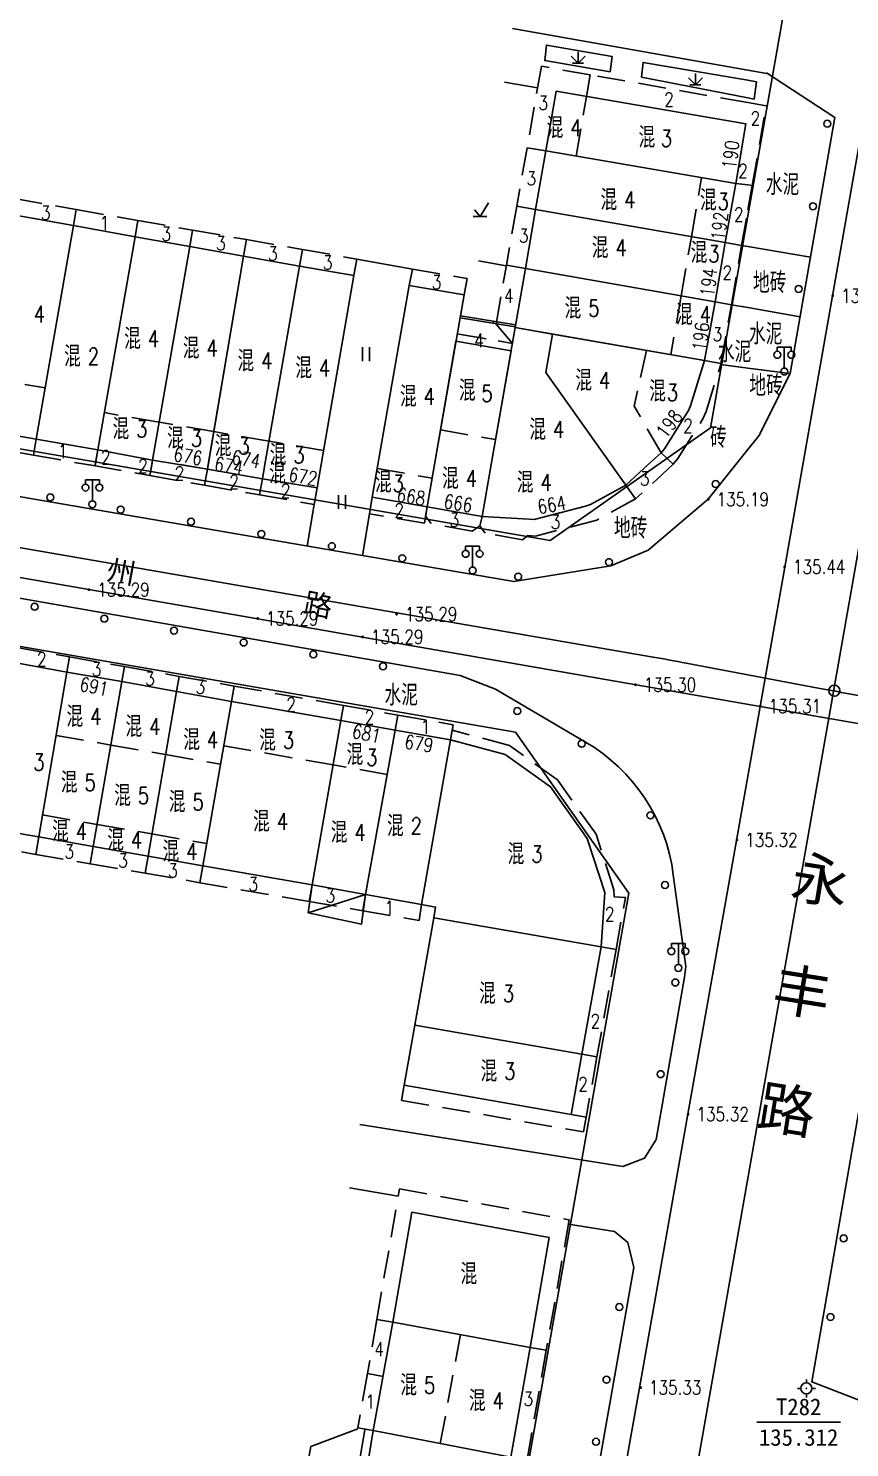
# Model space of a CAD drawing. Extents: x 529262 to 576451, y 2694391 to 2717535.
# Drawn here: x 563063.2 to 563122.3, y 2710681.8 to 2710784 of the extents above; entities that cross this region are included whole.
import ezdxf
from ezdxf.enums import TextEntityAlignment as Align
from ezdxf.xclip import XClip

# ---------------------------------------------------------------- set-up
doc = ezdxf.new("R2010")
doc.units = 0
doc.header["$XCLIPFRAME"] = 0
doc.linetypes.add('X5', pattern=[3, 2, -1])
for name, color, linetype in [('DLDW', 8, 'Continuous'), ('DLSS', 4, 'Continuous'), ('GCD', 8, 'Continuous'), ('JMD', 8, 'Continuous'), ('KZD', 8, 'Continuous'), ('PP-COM', 7, 'Continuous'), ('RD-中线', 40, 'Continuous'), ('RD-红线', 7, 'Continuous'), ('ZBTZ', 8, 'Continuous'), ('ZJ', 7, 'Continuous'), ('污水管径标注_W10-', 202, 'Continuous')]:
    doc.layers.add(name, color=color, linetype=linetype)
doc.styles.add('HZ', font='rs.shx', dxfattribs={"width": 0.8, "bigfont": 'hztxt.shx'})
doc.styles.add('等线体', font='simhei.ttf')
doc.linetypes.add('1161', pattern='A,0,[149,AAA.SHX,S=0.15,R=0,X=0,Y=0],-1.6', length=1.6)

# ---------------------------------------------------------------- blocks, each defined once
blk = doc.blocks.new('A$C19FD0107')
at = {"layer": 'RD-中线', "color": 8, "linetype": 'Continuous', "flags": 128}
blk.add_lwpolyline([(-7896.66, 16233.01), (-7853.25, 16479.69)], dxfattribs=at)
at = {"layer": 'RD-中线', "color": 8}
blk.add_lwpolyline([(-7433.31, 16268.2), (-7445.44, 16270.31, -0.00032), (-7446.07, 16270.42), (-7580.09, 16293.87, 0.002484), (-7581.56, 16294.12), (-7591.96, 16295.83, -0.002386), (-7593.37, 16296.07), (-7727.75, 16319.52, -0.004068), (-7730.15, 16319.96), (-7740.24, 16321.9, 0.004219), (-7742.73, 16322.35), (-7875.73, 16345.48, -0.003742), (-7877.94, 16345.88), (-7887.44, 16347.68, 0.004018), (-7889.81, 16348.11), (-8013.19, 16369.43)], format="xyb", dxfattribs=at)
at = {"layer": 'RD-红线', "color": 8, "linetype": 'Continuous', "flags": 128}
for points in [[(-7885.68, 16364.62), (-7874.61, 16427.56), (-7872.01, 16442.35)], [(-7904.68, 16256.68), (-7892.97, 16323.23), (-7891.57, 16331.13)]]:
    blk.add_lwpolyline(points, dxfattribs=at)
at = {"layer": 'RD-红线', "color": 8}
for points in [[(-7993.14, 16373.07), (-7982.24, 16371.19), (-7897.23, 16356.5)], [(-7995.8, 16359.32), (-7985.02, 16357.46), (-7899.72, 16342.72)]]:
    blk.add_lwpolyline(points, dxfattribs=at)
at = {"layer": 'RD-红线', "color": 8, "linetype": 'Continuous'}
for points in [[(-7897.23, 16356.5), (-7885.68, 16364.62, 0.413315)], [(-7891.57, 16331.13), (-7899.72, 16342.72, 0.415113)]]:
    blk.add_lwpolyline(points, format="xyb", dxfattribs=at)
blk = doc.blocks.new('gc124')
at = {"color": 8}
for p, q in [((-1, 1), (0, 0)), ((-0.8, 0), (0.8, 0)), ((0, 0), (0, 1.6)), ((0, 0), (1, 1))]:
    blk.add_line(p, q, dxfattribs=at)
blk = doc.blocks.new('gc121')
at = {"color": 8}
for p, q in [((-0.5, -1), (-0.5, 1)), ((0.5, -1), (0.5, 1))]:
    blk.add_line(p, q, dxfattribs=at)
blk = doc.blocks.new('gc123')
at = {"color": 8}
for p, q in [((-1, 0), (1, 0)), ((0, 0), (-0.8, 1)), ((0, 0), (1.2, 2))]:
    blk.add_line(p, q, dxfattribs=at)
blk = doc.blocks.new('gc170')
at = {"color": 8, "linetype": 'Continuous'}
blk.add_circle((0, 0), 0.5, dxfattribs=at)
blk = doc.blocks.new('gc097')
at = {"color": 8}
for p, q in [((-1, 2.9), (-1, 3.5)), ((-1, 3.5), (1, 3.5)), ((0, 0.5), (0, 3.5)), ((1, 3.5), (1, 2.9))]:
    blk.add_line(p, q, dxfattribs=at)
for centre in [(-1, 2.4), (1, 2.4), (0, 0)]:
    blk.add_circle(centre, 0.5, dxfattribs=at)
blk = doc.blocks.new('gc116')
at = {"color": 8}
for p, q in [((-1.3, 0), (-0.8, 0)), ((0, 1.3), (0, 0.8)), ((1.3, 0), (0.8, 0)), ((0, -1.3), (0, -0.8))]:
    blk.add_line(p, q, dxfattribs=at)
blk.add_circle((0, 0), 0.8, dxfattribs=at)
blk.add_point((0, 0), dxfattribs=at)
blk = doc.blocks.new('gc117')
at = {"color": 8}
blk.add_circle((0, 0), 0.8, dxfattribs=at)
blk.add_point((0, 0), dxfattribs=at)
blk = doc.blocks.new('GC200')
at = {"linetype": 'Continuous', "const_width": 0.2, "flags": 128}
blk.add_lwpolyline([(-0.1, 0, 1), (0.1, 0, 1)], format="xyb", close=True, dxfattribs=at)

msp = doc.modelspace()

# ---------------------------------------------------------------- linework, layer by layer
at = {"layer": 'DLSS', "linetype": 'Continuous', "flags": 128}
for points, elevation in [([(563098.054, 2710783.968), (563114.998, 2710780.967)], -526.253), ([(563114.998, 2710780.967), (563116.365, 2710780.725)], -526.253), ([(563114.998, 2710753.665), (563115.772, 2710754.639), (563118.044, 2710759.124), (563121.243, 2710777.559), (563116.327, 2710780.769)], -529.896), ([(563114.126, 2710752.568), (563114.998, 2710753.665)], -529.896), ([(563049.084, 2710752.568), (563098.147, 2710744.155), (563105.131, 2710745.285), (563107.814, 2710746.406), (563112.144, 2710750.073), (563114.126, 2710752.568)], -529.896), ([(563089.832, 2710699.926), (563086.316, 2710700.505)], 135.348), ([(563099.271, 2710652.211), (563106.79, 2710694.788), (563106.358, 2710696.577), (563105.389, 2710697.367), (563102.079, 2710697.912)], 135.348)]:
    msp.add_lwpolyline(points, dxfattribs=dict(at, elevation=elevation))
at = {"layer": 'DLSS', "linetype": 'Continuous', "elevation": 135.294, "flags": 128}
msp.add_lwpolyline([(563087.056, 2710705.078), (563105.993, 2710702.044), (563107.565, 2710702.661), (563108.395, 2710703.999), (563110.425, 2710715.681), (563110.525, 2710716.441), (563109.629, 2710723.055, 0.2318642), (563103.307, 2710732.596), (563096.833, 2710736.406), (563094.286, 2710737.397), (563055.451, 2710744.196, 0.4117115), (563053.084, 2710742.405)], format="xyb", dxfattribs=at)
at = {"layer": 'DLSS', "linetype": 'Continuous'}
msp.add_lwpolyline([(563145.269, 2710728.508), (563138.882, 2710727.833), (563137.557, 2710727.52), (563135.368, 2710726.78), (563133.812, 2710725.777), (563131.907, 2710724.399), (563126.424, 2710717.812), (563124.355, 2710713.909), (563119.59, 2710686.54), (563123.241, 2710685.145)], dxfattribs=at)
at = {"layer": 'JMD', "linetype": 'Continuous'}
for p, q in [((563096.69, 2710762.9), (563096.666, 2710762.752)), ((563087.476, 2710721.626), (563083.348, 2710720.311))]:
    msp.add_line(p, q, dxfattribs=at)
at = {"layer": 'JMD', "linetype": 'X5'}
for points, elevation in [([(563103.38, 2710779.069), (563103.654, 2710780.624), (563100.138, 2710781.242), (563099.105, 2710775.383), (563100.458, 2710775.145)], 136.217), ([(563114.998, 2710778.63), (563103.654, 2710780.624), (563103.38, 2710779.069)], 136.217), ([(563114.998, 2710772.699), (563115.311, 2710772.658), (563116.304, 2710778.4), (563114.998, 2710778.63)], 136.217), ([(563100.458, 2710775.145), (563099.105, 2710775.383), (563098.361, 2710771.163), (563099.715, 2710770.924)], 136.217), ([(563114.128, 2710772.814), (563114.998, 2710772.699)], 136.217), ([(563114.998, 2710772.699), (563114.128, 2710772.814)], 134.415), ([(563114.998, 2710770.912), (563115.311, 2710772.658), (563114.998, 2710772.699)], 134.415), ([(563061.997, 2710770.568), (563062.2, 2710771.718), (563066.648, 2710770.932), (563066.446, 2710769.785)], -526.949), ([(563066.446, 2710769.785), (563066.648, 2710770.932), (563071.095, 2710770.147), (563070.888, 2710768.975)], -526.949), ([(563099.715, 2710770.924), (563098.361, 2710771.163), (563097.614, 2710766.92), (563098.983, 2710766.679)], 136.217), ([(563113.363, 2710768.556), (563114.536, 2710768.345), (563114.998, 2710770.912)], 134.415), ([(563070.888, 2710768.975), (563071.095, 2710770.147), (563075.033, 2710769.451), (563074.824, 2710768.264)], -526.974), ([(563074.824, 2710768.264), (563075.033, 2710769.451), (563078.909, 2710768.767), (563078.698, 2710767.569)], -527.261), ([(563078.698, 2710767.569), (563078.909, 2710768.767), (563082.941, 2710768.055), (563082.731, 2710766.865)], -527.17), ([(563082.731, 2710766.865), (563082.941, 2710768.055), (563086.846, 2710767.365), (563086.636, 2710766.182)], -527.17), ([(563112.634, 2710764.282), (563113.809, 2710764.082), (563114.536, 2710768.345), (563113.363, 2710768.556)], 136.144), ([(563098.045, 2710761.294), (563096.87, 2710762.673), (563097.614, 2710766.92), (563098.983, 2710766.679)], -526.318), ([(563090.626, 2710765.475), (563090.847, 2710766.646), (563094.788, 2710765.971), (563094.567, 2710764.8)], -526.617), ([(563111.88, 2710760.066), (563113.054, 2710759.856), (563113.808, 2710764.077), (563112.634, 2710764.282)], 134.283), ([(563108.755, 2710753.416), (563109.623, 2710752.594), (563109.957, 2710753.001), (563111.784, 2710755.911), (563111.987, 2710756.385), (563113.041, 2710759.783), (563113.054, 2710759.856), (563111.88, 2710760.066)], 134.283), ([(563059.357, 2710755.18), (563059.154, 2710754.028), (563063.572, 2710753.253), (563063.775, 2710754.409)], -526.949), ([(563063.775, 2710754.409), (563063.572, 2710753.253), (563068.012, 2710752.473), (563068.217, 2710753.641)], -526.949), ([(563067.47, 2710752.568), (563068.012, 2710752.473), (563068.028, 2710752.568)], -526.949), ([(563072.153, 2710752.903), (563071.956, 2710751.78), (563075.892, 2710751.089), (563076.093, 2710752.234)], -527.261), ([(563072.153, 2710752.903), (563072.094, 2710752.568)], -527.261), ([(563109.595, 2710752.568), (563106.908, 2710750.108), (563106.209, 2710751.084)], 134.283), ([(563108.755, 2710753.416), (563109.623, 2710752.594), (563109.595, 2710752.568)], 134.283), ([(563076.093, 2710752.234), (563075.892, 2710751.089), (563079.85, 2710750.394), (563080.053, 2710751.547)], 135.648), ([(563080.053, 2710751.547), (563079.85, 2710750.394), (563083.78, 2710749.704), (563083.995, 2710750.897)], 135.631), ([(563106.209, 2710751.084), (563106.908, 2710750.108), (563104.128, 2710748.58), (563099.717, 2710747.43), (563099.161, 2710747.465), (563098.77, 2710747.16), (563096.079, 2710747.645), (563095.713, 2710748.171), (563095.873, 2710748.846)], 134.283), ([(563091.916, 2710749.526), (563091.716, 2710748.365), (563087.763, 2710749.038), (563087.956, 2710750.217)], 134.546), ([(563095.873, 2710748.846), (563095.713, 2710748.171), (563095.146, 2710747.784), (563092.19, 2710748.322), (563091.8, 2710748.855), (563091.916, 2710749.526)], 134.283), ([(563062.061, 2710738.352), (563062.25, 2710739.423), (563066.169, 2710738.729), (563065.977, 2710737.64)], 135.627), ([(563065.977, 2710737.64), (563066.169, 2710738.729), (563070.131, 2710738.028), (563069.942, 2710736.958)], 135.636), ([(563069.942, 2710736.958), (563070.131, 2710738.028), (563074.069, 2710737.331), (563073.876, 2710736.236)], 135.594), ([(563073.876, 2710736.236), (563074.069, 2710737.331), (563078.022, 2710736.631), (563077.825, 2710735.516)], 135.594), ([(563077.825, 2710735.516), (563078.022, 2710736.631), (563085.894, 2710735.238), (563085.701, 2710734.145)], 135.447), ([(563085.701, 2710734.145), (563085.894, 2710735.238), (563089.806, 2710734.546), (563089.612, 2710733.447)], 135.447), ([(563089.612, 2710733.447), (563089.806, 2710734.546), (563093.786, 2710733.841), (563093.6, 2710732.76)], 134.199), ([(563105.376, 2710721.451), (563105.382, 2710721.532), (563105.35, 2710721.966), (563104.07, 2710725.972), (563101.281, 2710729.877), (563097.831, 2710732.359), (563093.719, 2710733.454), (563093.6, 2710732.76)], 134.868), ([(563059.967, 2710726.461), (563059.75, 2710725.206), (563063.737, 2710724.518), (563063.954, 2710725.775)], 135.627), ([(563063.954, 2710725.775), (563063.737, 2710724.518), (563067.662, 2710723.841), (563067.875, 2710725.075)], 135.663), ([(563067.875, 2710725.075), (563067.662, 2710723.841), (563071.608, 2710723.16), (563071.819, 2710724.382)], 135.594), ([(563071.819, 2710724.382), (563071.608, 2710723.16), (563075.555, 2710722.479), (563075.764, 2710723.685)], 135.637), ([(563075.764, 2710723.685), (563075.555, 2710722.479), (563083.417, 2710721.122), (563083.625, 2710722.322)], 135.447), ([(563083.625, 2710722.322), (563083.417, 2710721.122), (563087.274, 2710720.456), (563087.476, 2710721.626)], 134.199), ([(563105.506, 2710717.661), (563106.175, 2710721.416), (563105.376, 2710721.451)], 134.868), ([(563104.428, 2710717.853), (563105.506, 2710717.661), (563104.132, 2710709.934), (563103.055, 2710710.125)], 134.137), ([(563103.055, 2710710.125), (563104.132, 2710709.934), (563103.362, 2710705.602), (563102.286, 2710705.793)], 134.137), ([(563090.258, 2710707.895), (563090.053, 2710706.806), (563103.174, 2710704.541), (563103.362, 2710705.602), (563102.286, 2710705.793)], 134.868), ([(563089.445, 2710690.848), (563088.289, 2710691.049), (563089.922, 2710700.441), (563102.131, 2710698.205), (563100.482, 2710688.824)], 135.691), ([(563089.445, 2710690.848), (563088.289, 2710691.049), (563087.61, 2710687.141), (563088.74, 2710686.945)], 135.395), ([(563099.328, 2710689.027), (563100.482, 2710688.824), (563099.093, 2710680.922), (563097.94, 2710681.125)], 135.666), ([(563088.74, 2710686.945), (563087.61, 2710687.141), (563086.931, 2710683.234), (563088.036, 2710683.042)], 135.666), ([(563086.73, 2710675.085), (563086.016, 2710675.214), (563087.446, 2710683.145), (563088.036, 2710683.042)], 136.496)]:
    msp.add_lwpolyline(points, dxfattribs=dict(at, elevation=elevation))
at = {"layer": 'JMD', "linetype": 'Continuous', "flags": 128}
for points, elevation in [([(563101.201, 2710779.443), (563100.458, 2710775.145), (563114.128, 2710772.814), (563114.842, 2710777.103)], 136.745), ([(563100.458, 2710775.145), (563114.128, 2710772.814), (563113.363, 2710768.556), (563099.715, 2710770.924)], 136.217), ([(563099.715, 2710770.924), (563098.983, 2710766.679), (563112.634, 2710764.282), (563113.363, 2710768.556)], 136.225), ([(563061.997, 2710770.568), (563066.446, 2710769.785), (563063.775, 2710754.409), (563059.357, 2710755.18)], -526.949), ([(563066.446, 2710769.785), (563070.888, 2710768.975), (563068.217, 2710753.641), (563063.775, 2710754.409)], -526.974), ([(563070.888, 2710768.975), (563074.824, 2710768.264), (563072.153, 2710752.903), (563068.217, 2710753.641)], -527.299), ([(563074.824, 2710768.264), (563078.698, 2710767.569), (563076.093, 2710752.234), (563072.153, 2710752.903)], -527.261), ([(563098.983, 2710766.679), (563112.634, 2710764.282), (563111.88, 2710760.066), (563098.244, 2710762.442)], 136.144), ([(563062.061, 2710738.352), (563065.977, 2710737.64), (563063.954, 2710725.775), (563059.967, 2710726.461)], 135.636), ([(563065.977, 2710737.64), (563069.942, 2710736.958), (563067.875, 2710725.075), (563063.954, 2710725.775)], 135.663), ([(563069.942, 2710736.958), (563073.876, 2710736.236), (563071.819, 2710724.382), (563067.875, 2710725.075)], 135.594), ([(563073.876, 2710736.236), (563077.825, 2710735.516), (563075.764, 2710723.685), (563071.819, 2710724.382)], 135.637), ([(563077.825, 2710735.516), (563085.701, 2710734.145), (563083.625, 2710722.322), (563075.764, 2710723.685)], 135.447), ([(563085.701, 2710734.145), (563089.612, 2710733.447), (563087.476, 2710721.626), (563083.625, 2710722.322)], 135.538), ([(563089.612, 2710733.447), (563093.6, 2710732.76), (563091.506, 2710720.898), (563087.476, 2710721.626)], 134.199), ([(563091.506, 2710720.898), (563092.522, 2710720.719), (563092.4, 2710719.955), (563104.428, 2710717.853), (563104.695, 2710721.762), (563103.437, 2710725.652), (563100.778, 2710729.375), (563097.526, 2710731.715), (563093.6, 2710732.76), (563091.506, 2710720.898)], 134.16), ([(563087.476, 2710721.626), (563087.179, 2710719.49), (563083.348, 2710720.311), (563083.625, 2710722.322)], 134.199), ([(563104.428, 2710717.853), (563103.055, 2710710.125), (563091.027, 2710712.227), (563092.4, 2710719.955)], 134.137), ([(563103.055, 2710710.125), (563091.027, 2710712.227), (563090.258, 2710707.895), (563102.286, 2710705.793)], 135.218), ([(563100.696, 2710696.936), (563099.328, 2710689.027), (563089.445, 2710690.848), (563090.813, 2710698.757)], 135.395), ([(563099.328, 2710689.027), (563097.94, 2710681.125), (563088.036, 2710683.042), (563089.445, 2710690.848)], 135.666), ([(563088.036, 2710683.042), (563097.94, 2710681.125), (563096.562, 2710673.28), (563086.73, 2710675.085)], 135.691)]:
    msp.add_lwpolyline(points, close=True, dxfattribs=dict(at, elevation=elevation))
at = {"layer": 'JMD', "linetype": 'X5', "flags": 128}
for points, elevation in [([(563102.643, 2710774.772), (563103.38, 2710779.069)], 136.217), ([(563094.078, 2710761.984), (563096.159, 2710761.623), (563098.045, 2710761.294)], -526.318), ([(563096.159, 2710761.623), (563094.078, 2710761.984)], -526.318), ([(563108.755, 2710753.416), (563106.82, 2710756.773), (563107.687, 2710760.796)], 134.283), ([(563059.988, 2710758.862), (563064.415, 2710758.093)], -526.949), ([(563072.626, 2710755.627), (563068.682, 2710756.314)], -527.218), ([(563076.553, 2710754.945), (563072.626, 2710755.627)], -527.218), ([(563080.529, 2710754.269), (563076.553, 2710754.945)], -527.218), ([(563092.877, 2710755.068), (563096.837, 2710754.377)], -526.439), ([(563068.217, 2710753.641), (563068.028, 2710752.568)], -527.299), ([(563084.459, 2710753.582), (563080.529, 2710754.269)], -527.218), ([(563068.028, 2710752.568), (563068.012, 2710752.473), (563071.956, 2710751.78), (563072.153, 2710752.903)], -527.299), ([(563072.094, 2710752.568), (563072.153, 2710752.903)], -527.299), ([(563088.318, 2710752.286), (563092.275, 2710751.599)], 134.546), ([(563065.198, 2710733.072), (563069.146, 2710732.385)], 135.56), ([(563069.146, 2710732.385), (563073.089, 2710731.701)], 135.56), ([(563085.141, 2710730.958), (563077.269, 2710732.329)], 134.199), ([(563073.089, 2710731.701), (563077.04, 2710731.012)], 135.56), ([(563089.038, 2710730.273), (563085.141, 2710730.958)], 134.199), ([(563064.223, 2710727.352), (563068.152, 2710726.669)], 135.625), ([(563068.152, 2710726.669), (563072.097, 2710725.984)], 135.625), ([(563072.097, 2710725.984), (563076.044, 2710725.296)], 135.625), ([(563092.857, 2710682.109), (563094.302, 2710689.953)], 135.666)]:
    msp.add_lwpolyline(points, dxfattribs=dict(at, elevation=elevation))
for points in [[(563110.932, 2710768.978), (563111.658, 2710773.235)], [(563110.191, 2710764.711), (563110.932, 2710768.978)], [(563110.191, 2710764.711), (563109.456, 2710760.488)]]:
    msp.add_lwpolyline(points, dxfattribs=at)
at = {"layer": 'JMD', "linetype": 'Continuous', "flags": 128}
for points, elevation in [([(563076.149, 2710752.568), (563078.698, 2710767.569), (563082.731, 2710766.865), (563080.231, 2710752.568)], -527.17), ([(563080.231, 2710752.568), (563082.731, 2710766.865), (563086.636, 2710766.182), (563084.283, 2710752.568)], -527.218), ([(563092.444, 2710752.568), (563094.567, 2710764.8), (563090.626, 2710765.475), (563088.367, 2710752.568)], -526.617), ([(563105.157, 2710752.568), (563100.46, 2710759.193), (563100.944, 2710761.971), (563098.244, 2710762.442), (563096.522, 2710752.568)], 134.283), ([(563107.829, 2710752.568), (563108.755, 2710753.416), (563108.987, 2710753.699), (563110.725, 2710756.467), (563110.867, 2710756.798), (563111.88, 2710760.066), (563100.944, 2710761.971), (563100.944, 2710761.971), (563100.46, 2710759.193), (563105.157, 2710752.568)], 134.283), ([(563092.444, 2710752.568), (563093.985, 2710761.449), (563097.952, 2710760.761), (563096.522, 2710752.568)], -526.439), ([(563076.149, 2710752.568), (563076.093, 2710752.234), (563074.126, 2710752.568)], -527.261), ([(563080.231, 2710752.568), (563080.053, 2710751.547), (563076.093, 2710752.234), (563076.149, 2710752.568)], -527.17), ([(563084.283, 2710752.568), (563083.995, 2710750.897), (563080.053, 2710751.547), (563080.231, 2710752.568)], -527.218), ([(563088.367, 2710752.568), (563087.956, 2710750.217), (563091.916, 2710749.526), (563092.444, 2710752.568)], -526.617), ([(563096.522, 2710752.568), (563095.873, 2710748.846), (563091.916, 2710749.526), (563092.444, 2710752.568)], -526.439), ([(563096.522, 2710752.568), (563095.873, 2710748.846), (563099.241, 2710748.655), (563099.603, 2710748.632), (563103.312, 2710749.591), (563103.675, 2710749.692), (563103.675, 2710749.692), (563106.209, 2710751.084), (563105.157, 2710752.568)], 134.283), ([(563105.157, 2710752.568), (563106.209, 2710751.084), (563107.829, 2710752.568)], 134.283)]:
    msp.add_lwpolyline(points, dxfattribs=dict(at, elevation=elevation))
at = {"layer": 'JMD', "linetype": 'Continuous'}
for points in [[(563098.254, 2710762.496), (563094.278, 2710763.136)], [(563098.28, 2710762.644), (563094.303, 2710763.284)]]:
    msp.add_lwpolyline(points, dxfattribs=at)
at = {"layer": 'JMD', "linetype": 'X5'}
msp.add_lwpolyline([(563087.476, 2710721.626), (563087.274, 2710720.456), (563091.331, 2710719.756), (563091.506, 2710720.898)], dxfattribs=at)
at = {"layer": 'KZD', "linetype": 'Continuous'}
msp.add_line((563115.65, 2710683.643), (563121.65, 2710683.643), dxfattribs=at)
at = {"layer": 'ZBTZ', "linetype": '1161', "elevation": 135.819, "flags": 128}
msp.add_lwpolyline([(563105.086, 2710780.836), (563100.373, 2710781.655), (563100.511, 2710782.766), (563105.224, 2710781.947)], close=True, dxfattribs=at)
at = {"layer": 'ZBTZ', "linetype": '1161', "flags": 128}
for points, elevation in [([(563114.998, 2710778.964), (563107.333, 2710780.468), (563107.452, 2710781.526), (563114.998, 2710780.233)], 135.773), ([(563097.486, 2710780.102), (563099.862, 2710779.68)], 136.1), ([(563114.998, 2710780.233), (563115.603, 2710780.129), (563115.438, 2710778.878), (563114.998, 2710778.964)], 135.773), ([(563114.538, 2710768.352), (563114.998, 2710768.272)], 134.415), ([(563114.998, 2710768.272), (563119.496, 2710767.492)], 134.415), ([(563086.846, 2710767.365), (563090.847, 2710766.646)], -526.447), ([(563097.605, 2710766.869), (563095.598, 2710767.248)], -526.749), ([(563113.809, 2710764.078), (563114.998, 2710763.872)], 134.453), ([(563114.998, 2710763.872), (563118.754, 2710763.22)], 134.453), ([(563113.041, 2710759.783), (563114.998, 2710759.525)], 134.451), ([(563114.998, 2710759.525), (563118.044, 2710759.124)], 134.451), ([(563081.943, 2710673.289), (563083.542, 2710681.908), (563086.921, 2710683.173)], 135.226)]:
    msp.add_lwpolyline(points, dxfattribs=dict(at, elevation=elevation))
at = {"layer": 'ZBTZ', "linetype": '1161', "ltscale": 0.8, "flags": 128}
for points, elevation in [([(563083.78, 2710749.704), (563083.266, 2710746.707)], 135.684), ([(563087.763, 2710749.038), (563087.246, 2710746.024)], 134.546)]:
    msp.add_lwpolyline(points, dxfattribs=dict(at, elevation=elevation))
at = {"layer": '污水管径标注_W10-'}
for points in [[(563100.325, 2710646.713), (563103.74, 2710666.42), (563105.447, 2710676.273), (563107.193, 2710686.119), (563110.684, 2710705.812), (563114.175, 2710725.505), (563115.889, 2710735.17), (563117.654, 2710745.2), (563121.087, 2710764.716), (563124.585, 2710784.595), (563126.286, 2710794.262), (563128.051, 2710804.293), (563131.485, 2710823.808)], [(562969, 2710760.552), (562988.737, 2710757.319), (563008.441, 2710753.887), (563020.619, 2710751.765), (563028.144, 2710750.454), (563050.174, 2710746.617), (563067.55, 2710743.59), (563079.729, 2710741.469), (563087.254, 2710740.158), (563106.957, 2710736.726), (563115.889, 2710735.17), (563126.658, 2710733.282), (563146.358, 2710729.83), (563158.137, 2710727.765), (563166.058, 2710726.376), (563185.757, 2710722.921), (563197.536, 2710720.855), (563205.458, 2710719.476), (563225.162, 2710716.048)]]:
    msp.add_lwpolyline(points, dxfattribs=at)

# ---------------------------------------------------------------- block references
at = {"layer": 'DLDW', "color": 252, "linetype": 'Continuous', "xscale": 0.5, "yscale": 0.5, "zscale": 0.5}
for p in [(563117.614, 2710759.275), (563067.82, 2710749.721), (563095.181, 2710744.95), (563109.989, 2710716.346)]:
    msp.add_blockref('gc097', p, dxfattribs=at)
at = {"layer": 'GCD', "linetype": 'Continuous'}
ref = msp.add_blockref('GC200', (563121.105, 2710764.727, 135.68), dxfattribs=dict(at, xscale=0.5, yscale=0.5, zscale=0.5))
ref.add_attrib('height', '135.68', dxfattribs={"linetype": 'Continuous', "height": 1, "style": 'HZ', "width": 0.8}).set_placement((563121.705, 2710764.727, 135.68), align=Align.MIDDLE_LEFT)
ref = msp.add_blockref('GC200', (563112.144, 2710750.073, 135.194), dxfattribs=dict(at, xscale=0.5, yscale=0.5))
ref.add_attrib('height', '135.19', dxfattribs={"linetype": 'Continuous', "height": 1, "style": 'HZ', "width": 0.8}).set_placement((563112.744, 2710750.073, 135.194), align=Align.MIDDLE_LEFT)
ref = msp.add_blockref('GC200', (563117.636, 2710745.211, 135.44), dxfattribs=dict(at, xscale=0.5, yscale=0.5, zscale=0.5))
ref.add_attrib('height', '135.44', dxfattribs={"linetype": 'Continuous', "height": 1, "style": 'HZ', "width": 0.8}).set_placement((563118.236, 2710745.211, 135.44), align=Align.MIDDLE_LEFT)
ref = msp.add_blockref('GC200', (563067.568, 2710743.57, 135.29), dxfattribs=dict(at, xscale=0.5, yscale=0.5, zscale=0.5))
ref.add_attrib('height', '135.29', dxfattribs={"linetype": 'Continuous', "height": 1, "style": 'HZ', "width": 0.8}).set_placement((563068.168, 2710743.57, 135.29), align=Align.MIDDLE_LEFT)
ref = msp.add_blockref('GC200', (563089.712, 2710741.807, 135.288), dxfattribs=dict(at, xscale=0.5, yscale=0.5, zscale=0.5))
ref.add_attrib('height', '135.29', dxfattribs={"linetype": 'Continuous', "height": 1, "style": 'HZ', "width": 0.8}).set_placement((563090.312, 2710741.807, 135.288), align=Align.MIDDLE_LEFT)
ref = msp.add_blockref('GC200', (563079.709, 2710741.497, 135.29), dxfattribs=dict(at, xscale=0.5, yscale=0.5, zscale=0.5))
ref.add_attrib('height', '135.29', dxfattribs={"linetype": 'Continuous', "height": 1, "style": 'HZ', "width": 0.8}).set_placement((563080.309, 2710741.497, 135.29), align=Align.MIDDLE_LEFT)
ref = msp.add_blockref('GC200', (563087.27, 2710740.172, 135.29), dxfattribs=dict(at, xscale=0.5, yscale=0.5, zscale=0.5))
ref.add_attrib('height', '135.29', dxfattribs={"linetype": 'Continuous', "height": 1, "style": 'HZ', "width": 0.8}).set_placement((563087.87, 2710740.172, 135.29), align=Align.MIDDLE_LEFT)
ref = msp.add_blockref('GC200', (563106.905, 2710736.726, 135.3), dxfattribs=dict(at, xscale=0.5, yscale=0.5, zscale=0.5))
ref.add_attrib('height', '135.30', dxfattribs={"linetype": 'Continuous', "height": 1, "style": 'HZ', "width": 0.8}).set_placement((563107.505, 2710736.726, 135.3), align=Align.MIDDLE_LEFT)
ref = msp.add_blockref('GC200', (563115.893, 2710735.189, 135.31), dxfattribs=dict(at, xscale=0.5, yscale=0.5, zscale=0.5))
ref.add_attrib('height', '135.31', dxfattribs={"linetype": 'Continuous', "height": 1, "style": 'HZ', "width": 0.8}).set_placement((563116.493, 2710735.189, 135.31), align=Align.MIDDLE_LEFT)
ref = msp.add_blockref('GC200', (563114.204, 2710725.555, 135.32), dxfattribs=dict(at, xscale=0.5, yscale=0.5, zscale=0.5))
ref.add_attrib('height', '135.32', dxfattribs={"linetype": 'Continuous', "height": 1, "style": 'HZ', "width": 0.8}).set_placement((563114.804, 2710725.555, 135.32), align=Align.MIDDLE_LEFT)
ref = msp.add_blockref('GC200', (563110.692, 2710705.812, 135.32), dxfattribs=dict(at, xscale=0.5, yscale=0.5, zscale=0.5))
ref.add_attrib('height', '135.32', dxfattribs={"linetype": 'Continuous', "height": 1, "style": 'HZ', "width": 0.8}).set_placement((563111.292, 2710705.812, 135.32), align=Align.MIDDLE_LEFT)
ref = msp.add_blockref('GC200', (563107.275, 2710686.139, 135.33), dxfattribs=dict(at, xscale=0.5, yscale=0.5, zscale=0.5))
ref.add_attrib('height', '135.33', dxfattribs={"linetype": 'Continuous', "height": 1, "style": 'HZ', "width": 0.8}).set_placement((563107.875, 2710686.139, 135.33), align=Align.MIDDLE_LEFT)
at = {"layer": 'KZD', "linetype": 'Continuous', "xscale": 0.5, "yscale": 0.5, "zscale": 0.5}
for name, p in [('gc117', (563121.213, 2710736.304, 135.317)), ('gc116', (563119.206, 2710686.081, 135.312))]:
    msp.add_blockref(name, p, dxfattribs=at)
at = {"layer": 'PP-COM'}
ref = msp.add_blockref('A$C19FD0107', (570997.993, 2694390.603), dxfattribs=at)
XClip(ref).set_block_clipping_path([(-9366.4383134884, 14428.6043910822), (-3328.4480743363, 17452.7484863754)])
at = {"layer": 'ZBTZ', "linetype": 'Continuous', "xscale": 0.5, "yscale": 0.5}
for name, p in [('gc124', (563102.774, 2710781.472)), ('gc124', (563111.218, 2710779.917)), ('gc123', (563095.715, 2710770.418)), ('gc121', (563087.514, 2710760.519)), ('gc121', (563085.786, 2710749.878))]:
    msp.add_blockref(name, p, dxfattribs=at)
at = {"layer": 'ZBTZ', "linetype": 'Continuous'}
for p, xscale, yscale, zscale, rotation in [((563120.709, 2710777.11), 0.5000000000690464, 0.5000000000690464, 0.5000000000690464, 80.154838677757), ((563119.677, 2710771.165), 0.5000000000690464, 0.5000000000690464, 0.5000000000690464, 80.154838677757), ((563118.645, 2710765.22), 0.5000000000690464, 0.5000000000690464, 0.5000000000690464, 80.154838677757), ((563112.671, 2710751.174), 0.500000000187703, 0.500000000187703, 0.500000000187703, 58.61221926151261), ((563064.785, 2710750.209), 0.4999999999795068, 0.4999999999795068, 0.4999999999795068, 350.183531617693), ((563069.851, 2710749.333), 0.4999999999795068, 0.4999999999795068, 0.4999999999795068, 350.183531617693), ((563074.917, 2710748.456), 0.4999999999795068, 0.4999999999795068, 0.4999999999795068, 350.183531617693), ((563079.983, 2710747.58), 0.4999999999795068, 0.4999999999795068, 0.4999999999795068, 350.183531617693), ((563085.049, 2710746.703), 0.4999999999795068, 0.4999999999795068, 0.4999999999795068, 350.183531617693), ((563090.115, 2710745.827), 0.4999999999795068, 0.4999999999795068, 0.4999999999795068, 350.183531617693), ((563104.999, 2710745.548), 0.5000000000542267, 0.5000000000542267, 0.5000000000542267, 36.25594797478949), ((563098.463, 2710744.513), 0.4999999999816424, 0.4999999999816424, 0.4999999999816424, 8.99309911796879), ((563063.659, 2710742.34), 0.4999999999678861, 0.4999999999678861, 0.4999999999678861, 170.2936048728863), ((563068.674, 2710741.482), 0.4999999999678861, 0.4999999999678861, 0.4999999999678861, 170.2936048728863), ((563073.689, 2710740.625), 0.4999999999678861, 0.4999999999678861, 0.4999999999678861, 170.2936048728863), ((563078.704, 2710739.767), 0.4999999999678861, 0.4999999999678861, 0.4999999999678861, 170.2936048728863), ((563083.719, 2710738.909), 0.4999999999678861, 0.4999999999678861, 0.4999999999678861, 170.2936048728863), ((563088.734, 2710738.051), 0.4999999999678861, 0.4999999999678861, 0.4999999999678861, 170.2936048728863), ((563098.393, 2710734.835), 0.4999999999260116, 0.4999999999260116, 0.4999999999260116, 153.0816675866758), ((563103.037, 2710732.477), 0.4999999999260116, 0.4999999999260116, 0.4999999999260116, 153.0816675866758), ((563107.983, 2710727.32), 0.500000000039165, 0.500000000039165, 0.500000000039165, 133.8013990941651), ((563109.028, 2710722.311), 0.4999999999753569, 0.4999999999753569, 0.4999999999753569, 101.7846883698267), ((563109.774, 2710715.296), 0.4999999999753569, 0.4999999999753569, 0.4999999999753569, 101.7846883698267), ((563108.71, 2710708.697), 0.5000000000825926, 0.5000000000825926, 0.5000000000825926, 80.99707972644593), ((563121.883, 2710696.877), 0.499999999782808, 0.499999999782808, 0.499999999782808, 80.56109828349989), ((563105.742, 2710691.932), 0.5000000000085812, 0.5000000000085812, 0.5000000000085812, 80.00274633443604), ((563120.941, 2710691.211), 0.499999999782808, 0.499999999782808, 0.499999999782808, 80.56109828349989), ((563104.819, 2710686.701), 0.5000000000085812, 0.5000000000085812, 0.5000000000085812, 80.00274633443604), ((563104.064, 2710682.236), 0.5000000000085812, 0.5000000000085812, 0.5000000000085812, 80.00274633443604)]:
    msp.add_blockref('gc170', p, dxfattribs=dict(at, xscale=xscale, yscale=yscale, zscale=zscale, rotation=rotation))

# ---------------------------------------------------------------- texts
at = {"layer": 'JMD', "linetype": 'Continuous', "style": 'HZ', "width": 0.8}
for p in [(563101.71, 2710776.82), (563108.324, 2710776.125), (563105.584, 2710771.63), (563112.745, 2710771.606), (563104.961, 2710768.183), (563112.076, 2710767.826), (563103, 2710763.83), (563111.025, 2710763.366), (563071.302, 2710761.634), (563075.522, 2710760.95), (563066.98, 2710760.365), (563079.456, 2710760.038), (563083.618, 2710759.525), (563095.395, 2710757.907), (563103.774, 2710758.63), (563109.091, 2710757.856), (563091.153, 2710757.479), (563070.463, 2710755.144), (563100.463, 2710755.097), (563074.39, 2710754.474), (563077.823, 2710753.915), (563081.776, 2710753.269), (563081.735, 2710751.943), (563089.357, 2710751.303), (563094.18, 2710751.569), (563099.563, 2710751.287), (563067.151, 2710734.437), (563071.399, 2710733.714), (563075.556, 2710732.765), (563081.021, 2710732.733), (563087.308, 2710731.702), (563066.744, 2710729.693), (563070.585, 2710728.744), (563074.517, 2710728.292), (563066.112, 2710726.169), (563080.585, 2710726.889), (563086.171, 2710726.097), (563090.219, 2710726.564), (563070.088, 2710725.537), (563074.065, 2710724.723), (563098.899, 2710724.54), (563096.849, 2710714.5), (563096.951, 2710708.903), (563095.507, 2710694.315), (563091.177, 2710686.313), (563096.118, 2710685.189)]:
    msp.add_text('混', height=1.5, dxfattribs=at).set_placement(p, align=Align.MIDDLE_RIGHT)
for s, p in [('4', (563102.21, 2710776.82)), ('3', (563108.714, 2710776.051)), ('4', (563106.084, 2710771.63)), ('3', (563112.808, 2710771.512)), ('4', (563105.461, 2710768.183)), ('3', (563112.139, 2710767.733)), ('4', (563063.592, 2710763.401)), ('5', (563103.5, 2710763.83)), ('4', (563111.525, 2710763.366)), ('4', (563071.802, 2710761.634)), ('2', (563067.48, 2710760.365)), ('4', (563076.022, 2710760.95)), ('4', (563079.956, 2710760.038)), ('4', (563084.118, 2710759.525)), ('4', (563104.274, 2710758.63)), ('4', (563091.653, 2710757.479)), ('5', (563095.812, 2710757.701)), ('3', (563109.155, 2710757.762)), ('3', (563070.963, 2710755.144)), ('4', (563100.963, 2710755.097)), ('3', (563074.89, 2710754.474)), ('3', (563078.323, 2710753.915)), ('3', (563082.276, 2710753.269)), ('3', (563089.42, 2710751.209)), ('4', (563094.68, 2710751.569)), ('4', (563100.063, 2710751.287)), ('4', (563067.651, 2710734.437)), ('4', (563071.899, 2710733.714)), ('4', (563076.056, 2710732.765)), ('3', (563081.521, 2710732.733)), ('3', (563087.52, 2710731.494)), ('3', (563063.56, 2710731.152)), ('5', (563067.244, 2710729.693)), ('5', (563071.085, 2710728.744)), ('5', (563075.017, 2710728.292)), ('4', (563081.085, 2710726.889)), ('2', (563090.719, 2710726.564)), ('4', (563066.612, 2710726.169)), ('4', (563070.588, 2710725.537)), ('4', (563086.671, 2710726.097)), ('4', (563074.565, 2710724.723)), ('3', (563099.399, 2710724.54)), ('3', (563097.349, 2710714.5)), ('3', (563097.451, 2710708.903)), ('5', (563091.677, 2710686.313)), ('4', (563096.618, 2710685.189))]:
    msp.add_text(s, height=1.2, dxfattribs=at).set_placement(p, align=Align.MIDDLE_LEFT)
at = {"layer": 'KZD', "linetype": 'Continuous', "style": '等线体'}
for s, p in [('T282', (563118.65, 2710684.743)), ('135.312', (563118.65, 2710682.543))]:
    msp.add_text(s, height=1.2, dxfattribs=at).set_placement(p, align=Align.MIDDLE)
at = {"layer": 'ZJ', "color": 8, "linetype": 'Continuous', "style": 'HZ', "width": 0.8}
for s, height, p in [('3', 1, (563100.266, 2710778.612, 527.17)), ('2', 1, (563109.319, 2710778.845, 527.17)), ('2', 1, (563115.535, 2710777.495, 527.17)), ('2', 1, (563114.642, 2710773.723, 527.17)), ('3', 1, (563099.418, 2710773.175, 527.17)), ('水泥', 1.5, (563117.489, 2710772.799)), ('3', 1, (563064.457, 2710770.691)), ('2', 1, (563114.338, 2710770.572, 527.17)), ('1', 1, (563068.693, 2710769.958)), ('3', 1, (563073.13, 2710769.176)), ('3', 1, (563077.06, 2710768.518)), ('3', 1, (563098.862, 2710769.053, 527.17)), ('3', 1, (563080.802, 2710767.762)), ('3', 1, (563084.753, 2710767.113)), ('2', 1, (563113.514, 2710766.389, 527.17)), ('3', 1, (563092.587, 2710765.703)), ('地砖', 1.5, (563116.565, 2710765.737)), ('4', 1, (563097.782, 2710764.715, 527.17)), ('水泥', 1.5, (563116.277, 2710762.048)), ('4', 1, (563095.637, 2710761.515, 527.17)), ('3', 1, (563112.802, 2710761.951, 527.17)), ('水泥', 1.5, (563114.036, 2710760.759)), ('地砖', 1.5, (563116.302, 2710758.323)), ('2', 1, (563110.682, 2710755.359, 527.17)), ('砖', 1.5, (563112.869, 2710754.602)), ('1', 1, (563065.685, 2710753.545, -136.343)), ('2', 1, (563068.777, 2710753.105, -136.343)), ('2', 1, (563071.457, 2710752.473, -136.343)), ('2', 1, (563074.086, 2710751.942, -136.343)), ('2', 1, (563078.015, 2710751.338, -136.343)), ('3', 1, (563107.566, 2710751.571, 527.17)), ('2', 1, (563081.727, 2710750.676, -136.343)), ('2', 1, (563089.899, 2710749.264, 527.17)), ('3', 1, (563093.869, 2710748.589, 527.17)), ('3', 1, (563101.149, 2710748.455, 527.17)), ('地砖', 1.5, (563106.556, 2710748.073)), ('2', 1, (563064.171, 2710738.571)), ('3', 1, (563068.12, 2710737.845)), ('3', 1, (563071.966, 2710737.162, -134.868)), ('3', 1, (563075.59, 2710736.569, -134.868)), ('水泥', 1.5, (563090.047, 2710736.055)), ('2', 1, (563082.121, 2710735.305, -134.868)), ('2', 1, (563087.763, 2710734.388, -134.868)), ('1', 1, (563091.795, 2710733.704, -134.868)), ('3', 1, (563066.153, 2710724.723)), ('3', 1, (563070.02, 2710724.08)), ('3', 1, (563073.616, 2710723.356)), ('3', 1, (563079.394, 2710722.374)), ('3', 1, (563084.945, 2710721.56)), ('1', 1, (563089.2, 2710720.68)), ('2', 1, (563105.048, 2710720.209)), ('2', 1, (563104.016, 2710712.515)), ('2', 1, (563103.129, 2710707.978)), ('4', 1, (563088.456, 2710688.897)), ('1', 1, (563087.812, 2710685.121)), ('3', 1, (563099.195, 2710685.329))]:
    msp.add_text(s, height=height, dxfattribs=at).set_placement(p, align=Align.MIDDLE)
for s, rotation, p in [('190', 82.70061, (563113.758, 2710774.882)), ('192', 82.70061, (563112.951, 2710769.738)), ('194', 82.70061, (563112.169, 2710765.694)), ('196', 82.70061, (563111.608, 2710761.792)), ('198', 52.7666, (563109.337, 2710755.508)), ('676', 350.16225, (563074.692, 2710753.177)), ('674', 350.16225, (563078.874, 2710752.957)), ('674', 350.16225, (563077.632, 2710752.479)), ('672', 350.16225, (563082.979, 2710751.711)), ('668', 350.16225, (563090.758, 2710750.273)), ('666', 350.16225, (563094.145, 2710749.789)), ('664', 9.82658, (563100.874, 2710749.675)), ('691', 348.39038, (563067.937, 2710736.599)), ('681', 348.2177, (563087.549, 2710733.217)), ('679', 351.49789, (563091.315, 2710732.495))]:
    msp.add_text(s, height=1, rotation=rotation, dxfattribs=at).set_placement(p, align=Align.MIDDLE)
at = {"layer": 'ZJ', "color": 8, "linetype": 'Continuous', "style": '等线体'}
for s, height, rotation, p in [('州', 1.5, 349.41208, (563069.904, 2710744.868)), ('路', 1.5, 349.41208, (563084.077, 2710742.511)), ('永', 3, 350.9163, (563120.222, 2710722.713)), ('丰', 3, 350.9163, (563118.899, 2710714.671)), ('路', 3, 350.9163, (563117.815, 2710706.193))]:
    msp.add_text(s, height=height, rotation=rotation, dxfattribs=at).set_placement(p, align=Align.MIDDLE)

doc.saveas('drawing.dxf')
